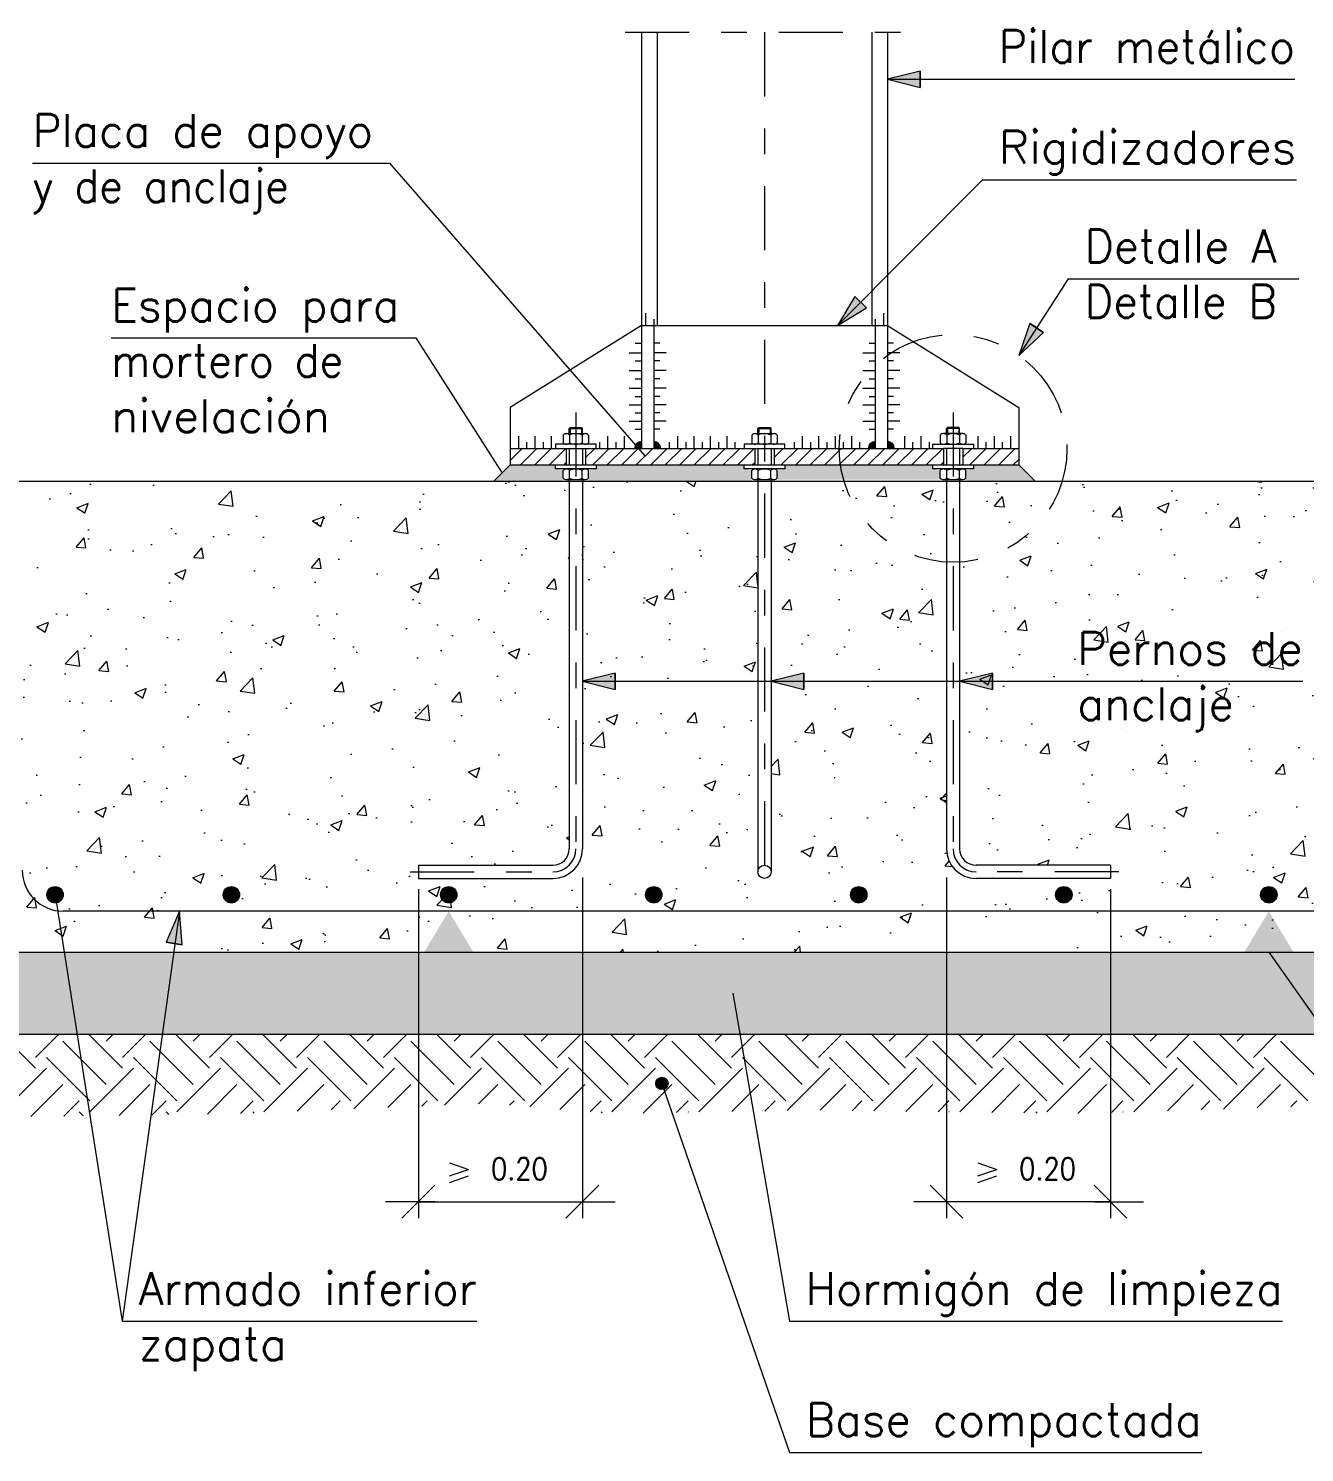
# Model space of a CAD drawing. Header units: inches. Extents: x 72863 to 72995, y 49095 to 49225.
# Drawn here: x 72867.66 to 72872.64, y 49107.87 to 49113.42 of the extents above; entities that cross this region are included whole.
import ezdxf
from ezdxf.enums import TextEntityAlignment as Align

# ---------------------------------------------------------------- set-up
doc = ezdxf.new("R2010")
doc.units = ezdxf.units.IN
doc.linetypes.add('DASHDOT', pattern=[0.5, 0.25, -0.125, 0, -0.125])
for name, color, linetype, lineweight in [('0-CYPE0', 1, 'Continuous', 9), ('0-CYPE1', 2, 'Continuous', 9), ('0-CYPE2', 4, 'Continuous', 9), ('0-CYPE4', 6, 'Continuous', 9)]:
    doc.layers.add(name, color=color, linetype=linetype, lineweight=lineweight)
doc.styles.add('CYPETXT', font='romans__.ttf', dxfattribs={"height": 0.2})

msp = doc.modelspace()

# ---------------------------------------------------------------- hatches: boundary and pattern name
at = {"layer": '0-CYPE0'}
h = msp.add_hatch(dxfattribs=at)
h.set_pattern_fill('ID2', color=256, scale=0.64, style=0, pattern_type=2)
h.set_pattern_definition([(0, (72862.896275, 49054.994562), (0.0070016, 0.014), [0, -0.014])])
h.paths.add_polyline_path([(72871.5257, 49111.7187), (72871.3489, 49111.7187), (72871.3489, 49111.7025), (72871.3196, 49111.6967), (72871.3196, 49111.6547), (72871.5897, 49111.6547)], flags=0)
h.paths.add_polyline_path([(72871.1906, 49111.7187), (72870.6129, 49111.7187), (72870.6129, 49111.7025), (72870.5836, 49111.6967), (72870.5836, 49111.6609), (72871.2198, 49111.6609), (72871.2198, 49111.6967), (72871.1906, 49111.7025)], flags=0)
h.paths.add_polyline_path([(72870.4546, 49111.7187), (72869.8769, 49111.7187), (72869.8769, 49111.7025), (72869.8476, 49111.6967), (72869.8476, 49111.6547), (72870.4838, 49111.6547), (72870.4838, 49111.6967), (72870.4546, 49111.7025)], flags=0)
h.paths.add_polyline_path([(72869.7186, 49111.7187), (72869.5417, 49111.7187), (72869.4777, 49111.6547), (72869.7478, 49111.6547), (72869.7478, 49111.6967), (72869.7186, 49111.7025)], flags=0)
h = msp.add_hatch(dxfattribs=at)
h.set_pattern_fill('ID3', color=256, scale=0.64, style=0, pattern_type=2)
h.set_pattern_definition([(50, (72862.89627, 49054.99456), (0.4590464, -0.04016), [0.048, -0.528]), (355, (72862.89627, 49054.99456), (-0.0888, 0.4814016), [0.0384, -0.4224]), (100.4514, (72862.93453, 49054.9912), (0.3702464, 0.4412416), [0.0407936, -0.4487296]), (46.1842, (72862.8963, 49055.12256), (0.6830336, -0.105933), [0.072, -0.792]), (96.6356, (72862.9532, 49055.11373), (0.5981856, 0.623437), [0.06119, -0.673098]), (351.1842, (72862.8963, 49055.12256), (0.598182, 0.623437), [0.0576, -0.6336]), (21, (72862.96027, 49055.09056), (0.3820192, -0.2576768), [0.048, -0.528]), (326, (72862.96027, 49055.09056), (0.1557216, 0.464096), [0.0384, -0.4224]), (71.4514, (72862.9921, 49055.0691), (0.537744, 0.2064192), [0.0407936, -0.4487296]), (37.49997, (72862.89627, 49054.99456), (0.0077824, 0.2130528), [0, -0.41728, 0, -0.4288, 0, -0.424]), (7.5, (72862.89627, 49054.99456), (0.1683648, 0.2524224), [0, -0.24448, 0, -0.40768, 0, -0.1616]), (327.49998, (72862.75355, 49054.99456), (0.3416448, -0.0144352), [0, -0.16, 0, -0.4992, 0, -0.6624]), (317.5, (72862.68955, 49054.99456), (0.3732384, 0.0640672), [0, -0.208, 0, -0.33152, 0, -0.4704])])
h.paths.add_polyline_path([(72871.8841, 49109.9773), (72871.2441, 49109.9773), (72871.2441, 49109.8173), (72871.8841, 49109.8173)], flags=0)
h.paths.add_polyline_path([(72871.2441, 49109.9773), (72869.8233, 49109.9773), (72869.8233, 49109.8173), (72871.2441, 49109.8173)], flags=0)
h.paths.add_polyline_path([(72871.6952, 49111.6547), (72871.2953, 49111.6547), (72871.2953, 49111.3391), (72871.3844, 49111.3534), (72871.4688, 49111.3855), (72871.545, 49111.4339), (72871.6098, 49111.4967), (72871.6606, 49111.5714)], flags=0)
h.paths.add_polyline_path([(72871.2441, 49111.6547), (72870.8442, 49111.6547), (72870.8789, 49111.5714), (72870.9296, 49111.4967), (72870.9945, 49111.4339), (72871.0706, 49111.3855), (72871.155, 49111.3534), (72871.2441, 49111.3391)], flags=0)
h.paths.add_polyline_path([(72871.2441, 49111.3391), (72871.155, 49111.3534), (72871.0706, 49111.3855), (72870.9945, 49111.4339), (72870.9296, 49111.4967), (72870.8789, 49111.5714), (72870.8442, 49111.6547), (72870.5593, 49111.6547), (72870.5593, 49110.8744), (72871.2441, 49110.8744)], flags=0)
h.paths.add_polyline_path([(72870.5081, 49111.6547), (72869.8233, 49111.6547), (72869.8233, 49110.8744), (72870.5081, 49110.8744)], flags=0)
h.paths.add_polyline_path([(72869.8233, 49109.9773), (72869.1833, 49109.9773), (72869.1833, 49109.8173), (72869.8233, 49109.8173)], flags=0)
h.paths.add_polyline_path([(72869.1833, 49109.9773), (72868.2517, 49109.9773), (72868.2293, 49109.8173), (72869.1833, 49109.8173)], flags=0)
h.paths.add_polyline_path([(72868.2517, 49109.9773), (72867.7977, 49109.9773), (72867.7756, 49109.9789), (72867.8011, 49109.8173), (72868.2293, 49109.8173)], flags=0)
h.paths.add_polyline_path([(72873.2857, 49110.0413), (72873.2861, 49110.0446), (72873.2871, 49110.0478), (72873.2888, 49110.0507), (72873.291, 49110.0532), (72873.2937, 49110.0552), (72873.2968, 49110.0565), (72873.3001, 49110.0572), (72873.3034, 49110.0572), (72873.3067, 49110.0565), (72873.3097, 49110.0552), (72873.3124, 49110.0532), (72873.3147, 49110.0507), (72873.3163, 49110.0478), (72873.3174, 49110.0446), (72873.3177, 49110.0413), (72873.3174, 49110.038), (72873.3163, 49110.0348), (72873.3147, 49110.0319), (72873.3124, 49110.0294), (72873.3097, 49110.0275), (72873.3067, 49110.0261), (72873.3034, 49110.0254), (72873.3001, 49110.0254), (72873.2968, 49110.0261), (72873.2937, 49110.0275), (72873.291, 49110.0294), (72873.2888, 49110.0319), (72873.2871, 49110.0348), (72873.2861, 49110.038)], flags=0)
h.paths.add_polyline_path([(72872.4857, 49110.0413), (72872.4861, 49110.0446), (72872.4871, 49110.0478), (72872.4888, 49110.0507), (72872.491, 49110.0532), (72872.4937, 49110.0552), (72872.4968, 49110.0565), (72872.5001, 49110.0572), (72872.5034, 49110.0572), (72872.5067, 49110.0565), (72872.5097, 49110.0552), (72872.5124, 49110.0532), (72872.5147, 49110.0507), (72872.5163, 49110.0478), (72872.5174, 49110.0446), (72872.5177, 49110.0413), (72872.5174, 49110.038), (72872.5163, 49110.0348), (72872.5147, 49110.0319), (72872.5124, 49110.0294), (72872.5097, 49110.0275), (72872.5067, 49110.0261), (72872.5034, 49110.0254), (72872.5001, 49110.0254), (72872.4968, 49110.0261), (72872.4937, 49110.0275), (72872.491, 49110.0294), (72872.4888, 49110.0319), (72872.4871, 49110.0348), (72872.4861, 49110.038)], flags=0)
h.paths.add_polyline_path([(72871.7177, 49110.0413), (72871.7174, 49110.038), (72871.7163, 49110.0348), (72871.7147, 49110.0319), (72871.7124, 49110.0294), (72871.7097, 49110.0275), (72871.7067, 49110.0261), (72871.7034, 49110.0254), (72871.7001, 49110.0254), (72871.6968, 49110.0261), (72871.6937, 49110.0275), (72871.691, 49110.0294), (72871.6888, 49110.0319), (72871.6871, 49110.0348), (72871.6861, 49110.038), (72871.6857, 49110.0413), (72871.6861, 49110.0446), (72871.6871, 49110.0478), (72871.6888, 49110.0507), (72871.691, 49110.0532), (72871.6937, 49110.0552), (72871.6968, 49110.0565), (72871.7001, 49110.0572), (72871.7034, 49110.0572), (72871.7067, 49110.0565), (72871.7097, 49110.0552), (72871.7124, 49110.0532), (72871.7147, 49110.0507), (72871.7163, 49110.0478), (72871.7174, 49110.0446)], flags=0)
h.paths.add_polyline_path([(72870.9177, 49110.0413), (72870.9174, 49110.038), (72870.9163, 49110.0348), (72870.9147, 49110.0319), (72870.9124, 49110.0294), (72870.9097, 49110.0275), (72870.9067, 49110.0261), (72870.9034, 49110.0254), (72870.9001, 49110.0254), (72870.8968, 49110.0261), (72870.8937, 49110.0275), (72870.891, 49110.0294), (72870.8888, 49110.0319), (72870.8871, 49110.0348), (72870.8861, 49110.038), (72870.8857, 49110.0413), (72870.8861, 49110.0446), (72870.8871, 49110.0478), (72870.8888, 49110.0507), (72870.891, 49110.0532), (72870.8937, 49110.0552), (72870.8968, 49110.0565), (72870.9001, 49110.0572), (72870.9034, 49110.0572), (72870.9067, 49110.0565), (72870.9097, 49110.0552), (72870.9124, 49110.0532), (72870.9147, 49110.0507), (72870.9163, 49110.0478), (72870.9174, 49110.0446)], flags=0)
h.paths.add_polyline_path([(72870.1177, 49110.0413), (72870.1174, 49110.038), (72870.1163, 49110.0348), (72870.1147, 49110.0319), (72870.1124, 49110.0294), (72870.1097, 49110.0275), (72870.1067, 49110.0261), (72870.1034, 49110.0254), (72870.1001, 49110.0254), (72870.0968, 49110.0261), (72870.0937, 49110.0275), (72870.091, 49110.0294), (72870.0888, 49110.0319), (72870.0871, 49110.0348), (72870.0861, 49110.038), (72870.0857, 49110.0413), (72870.0861, 49110.0446), (72870.0871, 49110.0478), (72870.0888, 49110.0507), (72870.091, 49110.0532), (72870.0937, 49110.0552), (72870.0968, 49110.0565), (72870.1001, 49110.0572), (72870.1034, 49110.0572), (72870.1067, 49110.0565), (72870.1097, 49110.0552), (72870.1124, 49110.0532), (72870.1147, 49110.0507), (72870.1163, 49110.0478), (72870.1174, 49110.0446)], flags=0)
h.paths.add_polyline_path([(72869.3177, 49110.0413), (72869.3174, 49110.038), (72869.3163, 49110.0348), (72869.3147, 49110.0319), (72869.3124, 49110.0294), (72869.3097, 49110.0275), (72869.3067, 49110.0261), (72869.3034, 49110.0254), (72869.3001, 49110.0254), (72869.2968, 49110.0261), (72869.2937, 49110.0275), (72869.291, 49110.0294), (72869.2888, 49110.0319), (72869.2871, 49110.0348), (72869.2861, 49110.038), (72869.2857, 49110.0413), (72869.2861, 49110.0446), (72869.2871, 49110.0478), (72869.2888, 49110.0507), (72869.291, 49110.0532), (72869.2937, 49110.0552), (72869.2968, 49110.0565), (72869.3001, 49110.0572), (72869.3034, 49110.0572), (72869.3067, 49110.0565), (72869.3097, 49110.0552), (72869.3124, 49110.0532), (72869.3147, 49110.0507), (72869.3163, 49110.0478), (72869.3174, 49110.0446)], flags=0)
h.paths.add_polyline_path([(72868.4697, 49110.0413), (72868.4694, 49110.038), (72868.4683, 49110.0348), (72868.4667, 49110.0319), (72868.4644, 49110.0294), (72868.4617, 49110.0275), (72868.4587, 49110.0261), (72868.4554, 49110.0254), (72868.4521, 49110.0254), (72868.4488, 49110.0261), (72868.4457, 49110.0275), (72868.443, 49110.0294), (72868.4408, 49110.0319), (72868.4391, 49110.0348), (72868.4381, 49110.038), (72868.4377, 49110.0413), (72868.4381, 49110.0446), (72868.4391, 49110.0478), (72868.4408, 49110.0507), (72868.443, 49110.0532), (72868.4457, 49110.0552), (72868.4488, 49110.0565), (72868.4521, 49110.0572), (72868.4554, 49110.0572), (72868.4587, 49110.0565), (72868.4617, 49110.0552), (72868.4644, 49110.0532), (72868.4667, 49110.0507), (72868.4683, 49110.0478), (72868.4694, 49110.0446)], flags=0)
h.paths.add_polyline_path([(72869.7721, 49111.6547), (72867.4777, 49111.6547), (72867.4777, 49109.8173), (72867.8011, 49109.8173), (72867.7682, 49110.0255), (72867.7648, 49110.0254), (72867.7614, 49110.0259), (72867.7582, 49110.0272), (72867.7553, 49110.0292), (72867.753, 49110.0317), (72867.7512, 49110.0346), (72867.7501, 49110.0379), (72867.7497, 49110.0413), (72867.7501, 49110.0446), (72867.7511, 49110.0478), (72867.7528, 49110.0507), (72867.755, 49110.0532), (72867.7577, 49110.0552), (72867.7608, 49110.0565), (72867.7641, 49110.0572), (72867.7674, 49110.0572), (72867.7707, 49110.0565), (72867.7737, 49110.0552), (72867.7764, 49110.0532), (72867.7787, 49110.0507), (72867.7803, 49110.0478), (72867.7814, 49110.0446), (72867.7817, 49110.0413), (72867.7814, 49110.0381), (72867.7804, 49110.035), (72867.7789, 49110.0322), (72867.7768, 49110.0298), (72867.7742, 49110.0278), (72867.7713, 49110.0263), (72867.7682, 49110.0255), (72867.7756, 49109.9789), (72867.7977, 49109.9773), (72871.8841, 49109.9773), (72871.8841, 49109.8173), (72873.5897, 49109.8173), (72873.5897, 49111.6547), (72871.6952, 49111.6547), (72871.6606, 49111.5714), (72871.6098, 49111.4967), (72871.545, 49111.4339), (72871.4688, 49111.3855), (72871.3844, 49111.3534), (72871.2953, 49111.3391), (72871.2953, 49110.2205), (72871.2969, 49110.2063), (72871.3017, 49110.1928), (72871.3093, 49110.1806), (72871.3194, 49110.1705), (72871.3316, 49110.1629), (72871.3451, 49110.1581), (72871.3593, 49110.1565), (72871.8841, 49110.1565), (72871.8841, 49110.1053), (72871.3593, 49110.1053), (72871.3337, 49110.1082), (72871.3093, 49110.1167), (72871.2875, 49110.1305), (72871.2693, 49110.1487), (72871.2555, 49110.1705), (72871.247, 49110.1949), (72871.2441, 49110.2205), (72871.2441, 49110.8744), (72870.5593, 49110.8744), (72870.5593, 49110.1309), (72870.5588, 49110.1256), (72870.5571, 49110.1205), (72870.5544, 49110.1159), (72870.5509, 49110.1119), (72870.5465, 49110.1088), (72870.5416, 49110.1066), (72870.5364, 49110.1055), (72870.531, 49110.1055), (72870.5258, 49110.1066), (72870.5209, 49110.1088), (72870.5166, 49110.1119), (72870.513, 49110.1159), (72870.5103, 49110.1205), (72870.5087, 49110.1256), (72870.5081, 49110.1309), (72870.5081, 49110.8744), (72869.8233, 49110.8744), (72869.8233, 49110.2205), (72869.8204, 49110.1949), (72869.8119, 49110.1705), (72869.7982, 49110.1487), (72869.78, 49110.1305), (72869.7581, 49110.1167), (72869.7338, 49110.1082), (72869.7081, 49110.1053), (72869.1833, 49110.1053), (72869.1833, 49110.1565), (72869.7081, 49110.1565), (72869.7224, 49110.1581), (72869.7359, 49110.1629), (72869.748, 49110.1705), (72869.7582, 49110.1806), (72869.7658, 49110.1928), (72869.7705, 49110.2063), (72869.7721, 49110.2205)], flags=0)
h = msp.add_hatch(dxfattribs=at)
h.set_pattern_fill('ID4', color=256, scale=0.64, style=0, pattern_type=2)
h.set_pattern_definition([(37.49997, (72862.896275, 49054.99456), (-0.003024, 0.0924864), [0, -0.07296, 0, -0.0816, 0, -0.078]), (7.50002, (72862.89627, 49054.99456), (0.0849504, 0.1354624), [0, -0.03936, 0, -0.06576, 0, -0.0252]), (327.49998, (72862.837235, 49054.99456), (0.1494784, 0.000272), [0, -0.024, 0, -0.0864, 0, -0.1128]), (317.49998, (72862.83723, 49054.99456), (0.1442944, 0.042128), [0, -0.012, 0, -0.05664, 0, -0.0648])])
h.paths.add_polyline_path([(72873.5897, 49109.8173), (72872.8661, 49109.8173), (72873.0909, 49109.4973), (72873.5897, 49109.4973)], flags=0)
h.paths.add_polyline_path([(72872.8661, 49109.8173), (72872.5017, 49109.8173), (72872.7265, 49109.4973), (72873.0909, 49109.4973)], flags=0)
h.paths.add_polyline_path([(72872.5017, 49109.8173), (72871.8841, 49109.8173), (72871.8841, 49109.4973), (72872.7265, 49109.4973)], flags=0)
h.paths.add_polyline_path([(72871.8841, 49109.8173), (72871.2441, 49109.8173), (72871.2441, 49109.4973), (72871.8841, 49109.4973)], flags=0)
h.paths.add_polyline_path([(72871.2441, 49109.8173), (72869.8233, 49109.8173), (72869.8233, 49109.4973), (72871.2441, 49109.4973)], flags=0)
h.paths.add_polyline_path([(72869.8233, 49109.8173), (72869.1833, 49109.8173), (72869.1833, 49109.4973), (72869.8233, 49109.4973)], flags=0)
h.paths.add_polyline_path([(72869.1833, 49109.8173), (72868.2293, 49109.8173), (72868.1846, 49109.4973), (72869.1833, 49109.4973)], flags=0)
h.paths.add_polyline_path([(72868.2293, 49109.8173), (72867.8011, 49109.8173), (72867.8515, 49109.4973), (72868.1846, 49109.4973)], flags=0)
h.paths.add_polyline_path([(72867.8011, 49109.8173), (72867.4777, 49109.8173), (72867.4777, 49109.4973), (72867.8515, 49109.4973)], flags=0)
at = {"layer": '0-CYPE1'}
h = msp.add_hatch(color=256, dxfattribs=at)
edge = h.paths.add_edge_path()
edge.add_line((72870.0537, 49111.7827), (72870.0537, 49111.8097))
edge.add_arc((72870.0537, 49111.7827), 0.027, 90, 180)
edge.add_line((72870.0267, 49111.7827), (72870.0537, 49111.7827))
h = msp.add_hatch(color=256, dxfattribs=at)
edge = h.paths.add_edge_path()
edge.add_line((72870.1017, 49111.7827), (72870.1287, 49111.7827))
edge.add_arc((72870.1017, 49111.7827), 0.027, 360, 450)
edge.add_line((72870.1017, 49111.8097), (72870.1017, 49111.7827))
h = msp.add_hatch(color=256, dxfattribs=at)
edge = h.paths.add_edge_path()
edge.add_line((72870.9657, 49111.7827), (72870.9657, 49111.8097))
edge.add_arc((72870.9657, 49111.7827), 0.027, 90, 180)
edge.add_line((72870.9387, 49111.7827), (72870.9657, 49111.7827))
h = msp.add_hatch(color=256, dxfattribs=at)
edge = h.paths.add_edge_path()
edge.add_line((72871.0137, 49111.7827), (72871.0407, 49111.7827))
edge.add_arc((72871.0137, 49111.7827), 0.027, 360, 450)
edge.add_line((72871.0137, 49111.8097), (72871.0137, 49111.7827))
at = {"layer": '0-CYPE2'}
for points in [[(72871.1413, 49113.255), (72871.0133, 49113.223), (72871.1413, 49113.191)], [(72870.8862, 49112.3757), (72870.8186, 49112.2624), (72870.9316, 49112.3306)], [(72871.569, 49112.2702), (72871.5266, 49112.1453), (72871.6228, 49112.2356)], [(72869.9509, 49110.9064), (72869.8229, 49110.8744), (72869.9509, 49110.8424)], [(72870.6873, 49110.9064), (72870.5593, 49110.8744), (72870.6873, 49110.8424)], [(72871.4233, 49110.9064), (72871.2953, 49110.8744), (72871.4233, 49110.8424)], [(72868.2617, 49109.8458), (72868.2517, 49109.9773), (72868.1987, 49109.8565)]]:
    msp.add_hatch(color=256, dxfattribs=at).paths.add_polyline_path(points)
h = msp.add_hatch(color=256, dxfattribs=at)
edge = h.paths.add_edge_path()
edge.add_arc((72867.7657, 49110.0413), 0.032, 0, 360)
h = msp.add_hatch(color=256, dxfattribs=at)
edge = h.paths.add_edge_path()
edge.add_arc((72868.4537, 49110.0413), 0.032, 0, 360)
h = msp.add_hatch(color=256, dxfattribs=at)
edge = h.paths.add_edge_path()
edge.add_arc((72869.3017, 49110.0413), 0.032, 0, 360)
h = msp.add_hatch(color=256, dxfattribs=at)
edge = h.paths.add_edge_path()
edge.add_arc((72870.1017, 49110.0413), 0.032, 0, 360)
h = msp.add_hatch(color=256, dxfattribs=at)
edge = h.paths.add_edge_path()
edge.add_arc((72870.9017, 49110.0413), 0.032, 0, 360)
h = msp.add_hatch(color=256, dxfattribs=at)
edge = h.paths.add_edge_path()
edge.add_arc((72871.7017, 49110.0413), 0.032, 0, 360)
h = msp.add_hatch(color=256, dxfattribs=at)
edge = h.paths.add_edge_path()
edge.add_arc((72872.5017, 49110.0413), 0.032, 0, 360)
h = msp.add_hatch(color=256, dxfattribs=at)
edge = h.paths.add_edge_path()
edge.add_arc((72870.1337, 49109.3053), 0.024, 0, 360)

# ---------------------------------------------------------------- linework, layer by layer
at = {"layer": '0-CYPE0'}
for p, q in [((72869.7478, 49111.8348), (72869.7478, 49111.8047)), ((72869.7603, 49111.8406), (72869.8351, 49111.8406)), ((72869.7721, 49111.861), (72869.7753, 49111.8642)), ((72869.7721, 49111.8406), (72869.7721, 49111.861)), ((72869.7721, 49111.861), (72869.8233, 49111.861)), ((72869.7728, 49111.8348), (72869.7728, 49111.8047)), ((72869.7753, 49111.8642), (72869.7753, 49111.8406)), ((72869.7753, 49111.8642), (72869.8201, 49111.8642)), ((72869.8201, 49111.8642), (72869.8201, 49111.8406)), ((72869.8233, 49111.861), (72869.8201, 49111.8642)), ((72869.8227, 49111.8348), (72869.8227, 49111.8047)), ((72869.8233, 49111.8406), (72869.8233, 49111.861)), ((72869.8476, 49111.8348), (72869.8476, 49111.8047)), ((72870.4838, 49111.8348), (72870.4838, 49111.8047)), ((72870.4963, 49111.8406), (72870.5711, 49111.8406)), ((72870.5081, 49111.861), (72870.5113, 49111.8642)), ((72870.5081, 49111.8406), (72870.5081, 49111.861)), ((72870.5081, 49111.861), (72870.5593, 49111.861)), ((72870.5088, 49111.8348), (72870.5088, 49111.8047)), ((72870.5113, 49111.8642), (72870.5113, 49111.8406)), ((72870.5113, 49111.8642), (72870.5561, 49111.8642)), ((72870.5561, 49111.8642), (72870.5561, 49111.8406)), ((72870.5593, 49111.861), (72870.5561, 49111.8642)), ((72870.5587, 49111.8348), (72870.5587, 49111.8047)), ((72870.5593, 49111.8406), (72870.5593, 49111.861)), ((72870.5836, 49111.8348), (72870.5836, 49111.8047)), ((72871.2198, 49111.8348), (72871.2198, 49111.8047)), ((72871.3071, 49111.8406), (72871.2323, 49111.8406)), ((72871.2441, 49111.861), (72871.2473, 49111.8642)), ((72871.2441, 49111.8406), (72871.2441, 49111.861)), ((72871.2953, 49111.861), (72871.2441, 49111.861)), ((72871.2448, 49111.8348), (72871.2448, 49111.8047)), ((72871.2473, 49111.8642), (72871.2473, 49111.8406)), ((72871.2921, 49111.8642), (72871.2473, 49111.8642)), ((72871.2921, 49111.8642), (72871.2921, 49111.8406)), ((72871.2953, 49111.861), (72871.2921, 49111.8642)), ((72871.2947, 49111.8348), (72871.2947, 49111.8047)), ((72871.2953, 49111.8406), (72871.2953, 49111.861)), ((72871.3196, 49111.8348), (72871.3196, 49111.8047)), ((72869.5417, 49111.7355), (72869.5889, 49111.7827)), ((72869.5815, 49111.7187), (72869.6455, 49111.7827)), ((72869.638, 49111.7187), (72869.702, 49111.7827)), ((72869.6946, 49111.7187), (72869.7586, 49111.7827)), ((72869.8355, 49111.7468), (72869.8714, 49111.7827)), ((72869.864, 49111.7187), (72869.928, 49111.7827)), ((72869.9205, 49111.7187), (72869.9845, 49111.7827)), ((72869.9771, 49111.7187), (72870.0411, 49111.7827)), ((72870.0337, 49111.7187), (72870.0977, 49111.7827)), ((72870.0902, 49111.7187), (72870.1542, 49111.7827)), ((72870.1468, 49111.7187), (72870.2108, 49111.7827)), ((72870.2034, 49111.7187), (72870.2674, 49111.7827)), ((72870.26, 49111.7187), (72870.324, 49111.7827)), ((72870.3165, 49111.7187), (72870.3805, 49111.7827)), ((72870.3731, 49111.7187), (72870.4371, 49111.7827)), ((72870.4297, 49111.7187), (72870.4937, 49111.7827)), ((72870.5715, 49111.7474), (72870.6068, 49111.7827)), ((72870.5994, 49111.7187), (72870.6634, 49111.7827)), ((72870.6559, 49111.7187), (72870.7199, 49111.7827)), ((72870.7125, 49111.7187), (72870.7765, 49111.7827)), ((72870.7691, 49111.7187), (72870.8331, 49111.7827)), ((72870.8256, 49111.7187), (72870.8896, 49111.7827)), ((72870.8822, 49111.7187), (72870.9462, 49111.7827)), ((72870.9388, 49111.7187), (72871.0028, 49111.7827)), ((72870.9953, 49111.7187), (72871.0593, 49111.7827)), ((72871.0519, 49111.7187), (72871.1159, 49111.7827)), ((72871.1085, 49111.7187), (72871.1725, 49111.7827)), ((72871.1651, 49111.7187), (72871.2291, 49111.7827)), ((72871.3075, 49111.7481), (72871.3422, 49111.7827)), ((72871.3348, 49111.7187), (72871.3988, 49111.7827)), ((72871.3913, 49111.7187), (72871.4553, 49111.7827)), ((72871.4479, 49111.7187), (72871.5119, 49111.7827)), ((72869.7512, 49111.7187), (72869.7599, 49111.7275)), ((72870.4862, 49111.7187), (72870.4959, 49111.7284)), ((72871.2216, 49111.7187), (72871.2319, 49111.729)), ((72871.5045, 49111.7187), (72871.5257, 49111.74)), ((72869.7478, 49111.6667), (72869.7478, 49111.6967)), ((72869.7603, 49111.6609), (72869.8351, 49111.6609)), ((72869.7728, 49111.6667), (72869.7728, 49111.6967)), ((72869.8227, 49111.6667), (72869.8227, 49111.6967)), ((72869.8476, 49111.6667), (72869.8476, 49111.6967)), ((72870.4838, 49111.6667), (72870.4838, 49111.6967)), ((72870.4963, 49111.6609), (72870.5711, 49111.6609)), ((72870.5088, 49111.6667), (72870.5088, 49111.6967)), ((72870.5587, 49111.6667), (72870.5587, 49111.6967)), ((72870.5836, 49111.6667), (72870.5836, 49111.6967)), ((72871.2198, 49111.6667), (72871.2198, 49111.6967)), ((72871.2323, 49111.6609), (72871.3071, 49111.6609)), ((72871.2448, 49111.6667), (72871.2448, 49111.6967)), ((72871.2947, 49111.6667), (72871.2947, 49111.6967)), ((72871.3196, 49111.6667), (72871.3196, 49111.6967)), ((72867.6898, 49109.3643), (72867.5568, 49109.4973)), ((72867.6898, 49109.4067), (72867.7804, 49109.4973)), ((72868.0292, 49109.3643), (72867.8962, 49109.4973)), ((72867.9656, 49109.4704), (72867.9925, 49109.4973)), ((72868.0292, 49109.4067), (72868.1198, 49109.4973)), ((72868.3686, 49109.3643), (72868.2356, 49109.4973)), ((72868.305, 49109.4704), (72868.3319, 49109.4973)), ((72868.3686, 49109.4067), (72868.4592, 49109.4973)), ((72868.708, 49109.3643), (72868.575, 49109.4973)), ((72868.6444, 49109.4704), (72868.6713, 49109.4973)), ((72868.708, 49109.4067), (72868.7986, 49109.4973)), ((72869.0475, 49109.3643), (72868.9145, 49109.4973)), ((72868.9838, 49109.4704), (72869.0107, 49109.4973)), ((72869.0475, 49109.4067), (72869.138, 49109.4973)), ((72869.3869, 49109.3643), (72869.2539, 49109.4973)), ((72869.3232, 49109.4704), (72869.3502, 49109.4973)), ((72869.3869, 49109.4067), (72869.4774, 49109.4973)), ((72869.7263, 49109.3643), (72869.5933, 49109.4973)), ((72869.6626, 49109.4704), (72869.6896, 49109.4973)), ((72869.7263, 49109.4067), (72869.8168, 49109.4973)), ((72870.0657, 49109.3643), (72869.9327, 49109.4973)), ((72870.002, 49109.4704), (72870.029, 49109.4973)), ((72870.0657, 49109.4067), (72870.1563, 49109.4973)), ((72870.4051, 49109.3643), (72870.2721, 49109.4973)), ((72870.3415, 49109.4704), (72870.3684, 49109.4973)), ((72870.4051, 49109.4067), (72870.4957, 49109.4973)), ((72870.7445, 49109.3643), (72870.6115, 49109.4973)), ((72870.6809, 49109.4704), (72870.7078, 49109.4973)), ((72870.7445, 49109.4067), (72870.8351, 49109.4973)), ((72871.0839, 49109.3643), (72870.9509, 49109.4973)), ((72871.0203, 49109.4704), (72871.0472, 49109.4973)), ((72871.0839, 49109.4067), (72871.1745, 49109.4973)), ((72871.4233, 49109.3643), (72871.2903, 49109.4973)), ((72871.3597, 49109.4704), (72871.3866, 49109.4973)), ((72871.4233, 49109.4067), (72871.5139, 49109.4973)), ((72871.7627, 49109.3643), (72871.6297, 49109.4973)), ((72871.6991, 49109.4704), (72871.726, 49109.4973)), ((72871.7627, 49109.4067), (72871.8533, 49109.4973)), ((72872.1022, 49109.3643), (72871.9692, 49109.4973)), ((72872.0385, 49109.4704), (72872.0654, 49109.4973)), ((72872.1022, 49109.4067), (72872.1927, 49109.4973)), ((72872.4416, 49109.3643), (72872.3086, 49109.4973)), ((72872.3779, 49109.4704), (72872.4049, 49109.4973)), ((72872.4416, 49109.4067), (72872.5321, 49109.4973)), ((72867.9656, 49109.3007), (72867.7959, 49109.4704)), ((72868.305, 49109.3007), (72868.1353, 49109.4704)), ((72868.6444, 49109.3007), (72868.4747, 49109.4704)), ((72868.9838, 49109.3007), (72868.8141, 49109.4704)), ((72869.3232, 49109.3007), (72869.1535, 49109.4704)), ((72869.6626, 49109.3007), (72869.4929, 49109.4704)), ((72870.002, 49109.3007), (72869.8323, 49109.4704)), ((72870.3415, 49109.3007), (72870.1717, 49109.4704)), ((72870.6809, 49109.3007), (72870.5112, 49109.4704)), ((72871.0203, 49109.3007), (72870.8506, 49109.4704)), ((72871.3597, 49109.3007), (72871.19, 49109.4704)), ((72871.6991, 49109.3007), (72871.5294, 49109.4704)), ((72872.0385, 49109.3007), (72871.8688, 49109.4704)), ((72872.3779, 49109.3007), (72872.2082, 49109.4704)), ((72872.7173, 49109.3007), (72872.5476, 49109.4704)), ((72867.9019, 49109.237), (72867.7322, 49109.4067)), ((72868.2413, 49109.237), (72868.0716, 49109.4067)), ((72868.5808, 49109.237), (72868.4111, 49109.4067)), ((72868.9202, 49109.237), (72868.7505, 49109.4067)), ((72869.2596, 49109.237), (72869.0899, 49109.4067)), ((72869.599, 49109.237), (72869.4293, 49109.4067)), ((72869.9384, 49109.237), (72869.7687, 49109.4067)), ((72870.2778, 49109.237), (72870.1081, 49109.4067)), ((72870.6172, 49109.237), (72870.4475, 49109.4067)), ((72870.9566, 49109.237), (72870.7869, 49109.4067)), ((72871.296, 49109.237), (72871.1263, 49109.4067)), ((72871.6355, 49109.237), (72871.4658, 49109.4067)), ((72871.9749, 49109.237), (72871.8052, 49109.4067)), ((72872.3143, 49109.237), (72872.1446, 49109.4067)), ((72872.6537, 49109.237), (72872.484, 49109.4067)), ((72867.5625, 49109.1946), (72867.7322, 49109.3643)), ((72867.9019, 49109.1946), (72868.0716, 49109.3643)), ((72868.2413, 49109.1946), (72868.4111, 49109.3643)), ((72868.5808, 49109.1946), (72868.7505, 49109.3643)), ((72868.9312, 49109.2056), (72869.0899, 49109.3643)), ((72869.2849, 49109.2199), (72869.4293, 49109.3643)), ((72869.6179, 49109.2135), (72869.7687, 49109.3643)), ((72869.9384, 49109.1946), (72870.1081, 49109.3643)), ((72870.2778, 49109.1946), (72870.4475, 49109.3643)), ((72870.6217, 49109.1991), (72870.7869, 49109.3643)), ((72870.9599, 49109.1979), (72871.1263, 49109.3643)), ((72871.296, 49109.1946), (72871.4658, 49109.3643)), ((72871.6355, 49109.1946), (72871.8052, 49109.3643)), ((72871.9752, 49109.1949), (72872.1446, 49109.3643)), ((72872.3252, 49109.2055), (72872.484, 49109.3643)), ((72867.6709, 49109.1758), (72867.7959, 49109.3007)), ((72868.0154, 49109.1808), (72868.1353, 49109.3007)), ((72868.3599, 49109.1859), (72868.4747, 49109.3007)), ((72868.7101, 49109.1966), (72868.8141, 49109.3007)), ((72869.0638, 49109.211), (72869.1535, 49109.3007)), ((72869.4176, 49109.2253), (72869.4929, 49109.3007)), ((72869.7357, 49109.204), (72869.8323, 49109.3007)), ((72870.061, 49109.1899), (72870.1717, 49109.3007)), ((72870.406, 49109.1956), (72870.5112, 49109.3007)), ((72870.7504, 49109.2005), (72870.8506, 49109.3007)), ((72871.0855, 49109.1962), (72871.19, 49109.3007)), ((72871.4207, 49109.1919), (72871.5294, 49109.3007)), ((72871.7564, 49109.1883), (72871.8688, 49109.3007)), ((72872.1064, 49109.1989), (72872.2082, 49109.3007)), ((72872.4565, 49109.2095), (72872.5476, 49109.3007)), ((72867.8001, 49109.1777), (72867.8595, 49109.237)), ((72868.1446, 49109.1827), (72868.1989, 49109.237)), ((72868.4891, 49109.1878), (72868.5383, 49109.237)), ((72868.8427, 49109.202), (72868.8777, 49109.237)), ((72869.1965, 49109.2164), (72869.2172, 49109.237)), ((72869.5394, 49109.2199), (72869.5566, 49109.237)), ((72869.8534, 49109.1945), (72869.896, 49109.237)), ((72870.1904, 49109.192), (72870.2354, 49109.237)), ((72870.5354, 49109.1977), (72870.5748, 49109.237)), ((72870.8761, 49109.1989), (72870.9142, 49109.237)), ((72871.2112, 49109.1946), (72871.2536, 49109.237)), ((72871.5463, 49109.1903), (72871.593, 49109.237)), ((72871.8877, 49109.1923), (72871.9324, 49109.237)), ((72872.2377, 49109.2029), (72872.2719, 49109.237)), ((72872.5877, 49109.2135), (72872.6113, 49109.237)), ((72867.8754, 49109.1788), (72867.8595, 49109.1946)), ((72868.2099, 49109.1837), (72868.1989, 49109.1946)), ((72868.5431, 49109.1899), (72868.5383, 49109.1946)), ((72869.8999, 49109.1907), (72869.896, 49109.1946)), ((72870.2372, 49109.1928), (72870.2354, 49109.1946)), ((72871.2542, 49109.1941), (72871.2536, 49109.1946)), ((72871.598, 49109.1897), (72871.593, 49109.1946)), ((72871.9334, 49109.1937), (72871.9324, 49109.1946))]:
    msp.add_line(p, q, dxfattribs=at)
for centre, radius, start, end in [((72869.7603, 49111.8242), 0.0163, 40.2078, 139.7922), ((72869.7977, 49111.7839), 0.0566, 63.8714, 116.1286), ((72869.8351, 49111.8242), 0.0163, 40.2078, 139.7922), ((72870.4963, 49111.8242), 0.0163, 40.2078, 139.7922), ((72870.5337, 49111.7839), 0.0566, 63.8714, 116.1286), ((72870.5711, 49111.8242), 0.0163, 40.2078, 139.7922), ((72871.2323, 49111.8242), 0.0163, 40.2078, 139.7922), ((72871.2697, 49111.7839), 0.0566, 63.8714, 116.1286), ((72871.3071, 49111.8242), 0.0163, 40.2078, 139.7922), ((72869.7603, 49111.8153), 0.0163, 220.2078, 319.7922), ((72869.7977, 49111.8556), 0.0566, 243.8713, 296.1287), ((72869.8351, 49111.8153), 0.0163, 220.2078, 319.7922), ((72870.4963, 49111.8153), 0.0163, 220.2078, 319.7922), ((72870.5337, 49111.8556), 0.0566, 243.8713, 296.1287), ((72870.5711, 49111.8153), 0.0163, 220.2078, 319.7922), ((72871.2323, 49111.8153), 0.0163, 220.2078, 319.7922), ((72871.2697, 49111.8556), 0.0566, 243.8713, 296.1287), ((72871.3071, 49111.8153), 0.0163, 220.2078, 319.7922), ((72869.7603, 49111.6862), 0.0163, 40.1729, 139.8271), ((72869.7603, 49111.6772), 0.0163, 220.2078, 319.7922), ((72869.7977, 49111.6458), 0.0566, 63.8714, 116.1286), ((72869.7977, 49111.7175), 0.0566, 243.8713, 296.1287), ((72869.8351, 49111.6862), 0.0163, 40.1729, 139.8271), ((72869.8351, 49111.6772), 0.0163, 220.2078, 319.7922), ((72870.4963, 49111.6862), 0.0163, 40.1729, 139.8271), ((72870.4963, 49111.6772), 0.0163, 220.2078, 319.7922), ((72870.5337, 49111.6458), 0.0566, 63.8714, 116.1286), ((72870.5337, 49111.7175), 0.0566, 243.8713, 296.1287), ((72870.5711, 49111.6862), 0.0163, 40.1729, 139.8271), ((72870.5711, 49111.6772), 0.0163, 220.2078, 319.7922), ((72871.2323, 49111.6862), 0.0163, 40.1729, 139.8271), ((72871.2323, 49111.6772), 0.0163, 220.2078, 319.7922), ((72871.2697, 49111.6458), 0.0566, 63.8714, 116.1286), ((72871.2697, 49111.7175), 0.0566, 243.8713, 296.1287), ((72871.3071, 49111.6862), 0.0163, 40.1729, 139.8271), ((72871.3071, 49111.6772), 0.0163, 220.2078, 319.7922)]:
    msp.add_arc(centre, radius, start, end, dxfattribs=at)
at = {"layer": '0-CYPE1', "linetype": 'DASHDOT'}
for p, q in [((72869.9897, 49113.4063), (72871.0777, 49113.4063)), ((72870.5337, 49113.4063), (72870.5337, 49110.0413)), ((72869.7977, 49111.9229), (72869.7977, 49110.2205)), ((72871.2697, 49111.9229), (72871.2697, 49110.2205)), ((72869.1513, 49110.1309), (72869.7081, 49110.1309)), ((72871.9161, 49110.1309), (72871.3593, 49110.1309))]:
    msp.add_line(p, q, dxfattribs=at)
at = {"layer": '0-CYPE1'}
for p, q in [((72871.0137, 49113.223), (72871.3838, 49113.223)), ((72871.3838, 49113.223), (72872.6037, 49113.223)), ((72867.6781, 49112.895), (72869.0707, 49112.895)), ((72869.0707, 49112.895), (72870.0663, 49111.7534)), ((72870.8189, 49112.2627), (72871.3838, 49112.8303)), ((72871.3838, 49112.8303), (72872.6094, 49112.8303)), ((72871.7191, 49112.4443), (72871.5266, 49112.1453)), ((72871.7191, 49112.4443), (72872.6183, 49112.4443)), ((72870.0699, 49112.3107), (72870.0699, 49112.2627)), ((72870.1019, 49112.2867), (72870.1019, 49112.2627)), ((72870.9656, 49112.2867), (72870.9656, 49112.2627)), ((72870.9976, 49112.3107), (72870.9976, 49112.2627)), ((72867.9848, 49112.2137), (72869.1739, 49112.2137)), ((72869.1739, 49112.2137), (72869.5097, 49111.6867)), ((72870.0297, 49112.1935), (72870.0537, 49112.1935)), ((72870.1257, 49112.1935), (72870.1017, 49112.1935)), ((72870.9417, 49112.1935), (72870.9657, 49112.1935)), ((72871.0377, 49112.1935), (72871.0137, 49112.1935)), ((72870.0057, 49112.1561), (72870.0537, 49112.1561)), ((72870.0297, 49112.1241), (72870.0537, 49112.1241)), ((72870.1497, 49112.1561), (72870.1017, 49112.1561)), ((72870.1257, 49112.1241), (72870.1017, 49112.1241)), ((72870.9177, 49112.1561), (72870.9657, 49112.1561)), ((72870.9417, 49112.1241), (72870.9657, 49112.1241)), ((72871.0617, 49112.1561), (72871.0137, 49112.1561)), ((72871.0377, 49112.1241), (72871.0137, 49112.1241)), ((72870.0057, 49112.0867), (72870.0537, 49112.0867)), ((72870.0297, 49112.0547), (72870.0537, 49112.0547)), ((72870.1497, 49112.0867), (72870.1017, 49112.0867)), ((72870.1257, 49112.0547), (72870.1017, 49112.0547)), ((72870.9177, 49112.0867), (72870.9657, 49112.0867)), ((72870.9417, 49112.0547), (72870.9657, 49112.0547)), ((72871.0617, 49112.0867), (72871.0137, 49112.0867)), ((72871.0377, 49112.0547), (72871.0137, 49112.0547)), ((72870.0057, 49112.0173), (72870.0537, 49112.0173)), ((72870.1497, 49112.0173), (72870.1017, 49112.0173)), ((72870.9177, 49112.0173), (72870.9657, 49112.0173)), ((72871.0617, 49112.0173), (72871.0137, 49112.0173)), ((72870.0057, 49111.9533), (72870.0537, 49111.9533)), ((72870.0297, 49111.9853), (72870.0537, 49111.9853)), ((72870.1257, 49111.9853), (72870.1017, 49111.9853)), ((72870.1497, 49111.9533), (72870.1017, 49111.9533)), ((72870.9177, 49111.9533), (72870.9657, 49111.9533)), ((72870.9417, 49111.9853), (72870.9657, 49111.9853)), ((72871.0377, 49111.9853), (72871.0137, 49111.9853)), ((72871.0617, 49111.9533), (72871.0137, 49111.9533)), ((72870.0057, 49111.8893), (72870.0537, 49111.8893)), ((72870.0297, 49111.9213), (72870.0537, 49111.9213)), ((72870.1257, 49111.9213), (72870.1017, 49111.9213)), ((72870.1497, 49111.8893), (72870.1017, 49111.8893)), ((72870.9177, 49111.8893), (72870.9657, 49111.8893)), ((72870.9417, 49111.9213), (72870.9657, 49111.9213)), ((72871.0377, 49111.9213), (72871.0137, 49111.9213)), ((72871.0617, 49111.8893), (72871.0137, 49111.8893)), ((72869.5737, 49111.8307), (72869.5737, 49111.7827)), ((72869.6377, 49111.8307), (72869.6377, 49111.7827)), ((72869.7017, 49111.8307), (72869.7017, 49111.7827)), ((72869.9218, 49111.8307), (72869.9218, 49111.7827)), ((72869.9858, 49111.8307), (72869.9858, 49111.7827)), ((72870.0297, 49111.8573), (72870.0537, 49111.8573)), ((72870.1257, 49111.8573), (72870.1017, 49111.8573)), ((72870.1944, 49111.8307), (72870.1944, 49111.7827)), ((72870.2584, 49111.8307), (72870.2584, 49111.7827)), ((72870.3224, 49111.8307), (72870.3224, 49111.7827)), ((72870.3864, 49111.8307), (72870.3864, 49111.7827)), ((72870.6811, 49111.8307), (72870.6811, 49111.7827)), ((72870.7451, 49111.8307), (72870.7451, 49111.7827)), ((72870.8091, 49111.8307), (72870.8091, 49111.7827)), ((72870.8731, 49111.8307), (72870.8731, 49111.7827)), ((72870.9417, 49111.8573), (72870.9657, 49111.8573)), ((72871.0377, 49111.8573), (72871.0137, 49111.8573)), ((72871.0797, 49111.8307), (72871.0797, 49111.7827)), ((72871.1437, 49111.8307), (72871.1437, 49111.7827)), ((72871.3657, 49111.8307), (72871.3657, 49111.7827)), ((72871.4297, 49111.8307), (72871.4297, 49111.7827)), ((72871.4937, 49111.8307), (72871.4937, 49111.7827)), ((72869.6057, 49111.8067), (72869.6057, 49111.7827)), ((72869.6697, 49111.8067), (72869.6697, 49111.7827)), ((72869.7186, 49111.799), (72869.7186, 49111.7827)), ((72869.8769, 49111.799), (72869.7186, 49111.799)), ((72869.7599, 49111.7827), (72869.8355, 49111.7827)), ((72869.7721, 49111.7827), (72869.7721, 49111.7187)), ((72869.8233, 49111.7827), (72869.8233, 49111.7187)), ((72869.8769, 49111.7827), (72869.8769, 49111.799)), ((72869.8898, 49111.8067), (72869.8898, 49111.7827)), ((72869.9538, 49111.8067), (72869.9538, 49111.7827)), ((72870.0267, 49111.7827), (72870.0537, 49111.7827)), ((72870.0537, 49111.7827), (72870.0537, 49111.8097)), ((72870.1017, 49111.8097), (72870.1017, 49111.7827)), ((72870.1017, 49111.7827), (72870.1287, 49111.7827)), ((72870.1624, 49111.8067), (72870.1624, 49111.7827)), ((72870.2264, 49111.8067), (72870.2264, 49111.7827)), ((72870.2904, 49111.8067), (72870.2904, 49111.7827)), ((72870.3544, 49111.8067), (72870.3544, 49111.7827)), ((72870.4184, 49111.8067), (72870.4184, 49111.7827)), ((72870.4546, 49111.799), (72870.4546, 49111.7827)), ((72870.6129, 49111.799), (72870.4546, 49111.799)), ((72870.4959, 49111.7827), (72870.5715, 49111.7827)), ((72870.5081, 49111.7827), (72870.5081, 49111.7187)), ((72870.5593, 49111.7827), (72870.5593, 49111.7187)), ((72870.6129, 49111.7827), (72870.6129, 49111.799)), ((72870.6491, 49111.8067), (72870.6491, 49111.7827)), ((72870.7131, 49111.8067), (72870.7131, 49111.7827)), ((72870.7771, 49111.8067), (72870.7771, 49111.7827)), ((72870.8411, 49111.8067), (72870.8411, 49111.7827)), ((72870.9051, 49111.8067), (72870.9051, 49111.7827)), ((72870.9387, 49111.7827), (72870.9657, 49111.7827)), ((72870.9657, 49111.7827), (72870.9657, 49111.8097)), ((72871.0137, 49111.8097), (72871.0137, 49111.7827)), ((72871.0137, 49111.7827), (72871.0407, 49111.7827)), ((72871.1117, 49111.8067), (72871.1117, 49111.7827)), ((72871.1757, 49111.8067), (72871.1757, 49111.7827)), ((72871.1906, 49111.7827), (72871.1906, 49111.799)), ((72871.1906, 49111.799), (72871.3489, 49111.799)), ((72871.3075, 49111.7827), (72871.2319, 49111.7827)), ((72871.2441, 49111.7827), (72871.2441, 49111.7187)), ((72871.2953, 49111.7827), (72871.2953, 49111.7187)), ((72871.3489, 49111.799), (72871.3489, 49111.7827)), ((72871.3977, 49111.8067), (72871.3977, 49111.7827)), ((72871.4617, 49111.8067), (72871.4617, 49111.7827)), ((72869.7186, 49111.7025), (72869.7186, 49111.7187)), ((72869.7599, 49111.7187), (72869.8355, 49111.7187)), ((72869.8769, 49111.7187), (72869.8769, 49111.7025)), ((72870.4546, 49111.7025), (72870.4546, 49111.7187)), ((72870.4959, 49111.7187), (72870.5715, 49111.7187)), ((72870.6129, 49111.7187), (72870.6129, 49111.7025)), ((72871.1906, 49111.7025), (72871.1906, 49111.7187)), ((72871.2319, 49111.7187), (72871.3075, 49111.7187)), ((72871.3489, 49111.7187), (72871.3489, 49111.7025)), ((72869.8769, 49111.7025), (72869.7186, 49111.7025)), ((72869.7721, 49111.6609), (72869.7721, 49110.2205)), ((72869.8233, 49111.6609), (72869.8233, 49110.2205)), ((72870.6129, 49111.7025), (72870.4546, 49111.7025)), ((72870.5081, 49111.6609), (72870.5081, 49110.1309)), ((72870.5593, 49111.6609), (72870.5593, 49110.1309)), ((72871.3489, 49111.7025), (72871.1906, 49111.7025)), ((72871.2441, 49111.6609), (72871.2441, 49110.2205)), ((72871.2953, 49111.6609), (72871.2953, 49110.2205)), ((72869.8233, 49110.8744), (72871.6904, 49110.8744)), ((72871.6904, 49110.8744), (72872.6338, 49110.8744)), ((72869.1833, 49110.1565), (72869.7081, 49110.1565)), ((72869.8233, 49110.1083), (72869.8233, 49108.7799)), ((72871.2441, 49110.1083), (72871.2441, 49108.7799)), ((72871.8841, 49110.1565), (72871.3593, 49110.1565)), ((72871.8841, 49110.1053), (72871.3593, 49110.1053)), ((72871.8841, 49110.1565), (72871.8841, 49110.1053)), ((72869.1833, 49110.0634), (72869.1833, 49108.7799)), ((72871.8841, 49110.0634), (72871.8841, 49108.7799)), ((72867.7657, 49110.0413), (72868.0281, 49108.3773)), ((72868.2517, 49109.9773), (72868.0281, 49108.3773)), ((72872.5017, 49109.8173), (72873.5134, 49108.3773)), ((72870.4106, 49109.6573), (72870.6308, 49108.3773)), ((72870.1337, 49109.3053), (72870.6308, 49107.8653)), ((72869.3049, 49108.9954), (72869.3792, 49108.9698)), ((72871.3657, 49108.9954), (72871.44, 49108.9698)), ((72869.3049, 49108.9442), (72869.3792, 49108.9698)), ((72869.3049, 49108.9186), (72869.3792, 49108.9442)), ((72871.3657, 49108.9442), (72871.44, 49108.9698)), ((72871.3657, 49108.9186), (72871.44, 49108.9442)), ((72869.1193, 49108.7799), (72869.2473, 49108.9079)), ((72869.7593, 49108.7799), (72869.8873, 49108.9079)), ((72871.3081, 49108.7799), (72871.1801, 49108.9079)), ((72871.9481, 49108.7799), (72871.8201, 49108.9079)), ((72869.2473, 49108.8439), (72869.0553, 49108.8439)), ((72869.1833, 49108.8439), (72869.8233, 49108.8439)), ((72869.7593, 49108.8439), (72869.9513, 49108.8439)), ((72871.3081, 49108.8439), (72871.1161, 49108.8439)), ((72871.8841, 49108.8439), (72871.2441, 49108.8439)), ((72871.8201, 49108.8439), (72872.0121, 49108.8439)), ((72868.0281, 49108.3773), (72868.2594, 49108.3773)), ((72868.0281, 49108.3773), (72869.4112, 49108.3773)), ((72870.6308, 49108.3773), (72872.5553, 49108.3773)), ((72870.6308, 49107.8653), (72872.2404, 49107.8653))]:
    msp.add_line(p, q, dxfattribs=at)
msp.add_lwpolyline([(72869.1833, 49110.1565), (72869.1833, 49110.1053), (72869.7081, 49110.1053)], dxfattribs=at)
at = {"layer": '0-CYPE1', "linetype": 'DASHDOT'}
msp.add_circle((72871.2697, 49111.7827), 0.4443, dxfattribs=at)
at = {"layer": '0-CYPE1'}
msp.add_circle((72870.5337, 49110.1309), 0.0256, dxfattribs=at)
for centre, radius, start, end in [((72870.0537, 49111.7827), 0.027, 90, 180), ((72870.1017, 49111.7827), 0.027, 360, 90), ((72870.9657, 49111.7827), 0.027, 90, 180), ((72871.0137, 49111.7827), 0.027, 360, 90), ((72869.7081, 49110.2205), 0.064, 270, 360), ((72869.7081, 49110.2205), 0.0896, 270, 360), ((72869.7081, 49110.2205), 0.1152, 270, 360), ((72871.3593, 49110.2205), 0.1152, 180, 270), ((72871.3593, 49110.2205), 0.0896, 180, 270), ((72871.3593, 49110.2205), 0.064, 180, 270)]:
    msp.add_arc(centre, radius, start, end, dxfattribs=at)
for points in [[(72869.2057, 49109.8173), (72869.3977, 49109.8173), (72869.3017, 49109.9773)], [(72872.5977, 49109.8173), (72872.4057, 49109.8173), (72872.5017, 49109.9773)]]:
    msp.add_solid(points, dxfattribs=at)
at = {"layer": '0-CYPE2'}
for p, q in [((72870.0537, 49113.4063), (72870.0537, 49111.7827)), ((72870.1145, 49113.4063), (72870.1145, 49112.2627)), ((72870.9529, 49113.4063), (72870.9529, 49112.2627)), ((72871.0137, 49113.4063), (72871.0137, 49111.7827)), ((72870.0537, 49112.2627), (72869.5417, 49111.9427)), ((72870.0537, 49112.2627), (72871.0137, 49112.2627)), ((72870.1017, 49112.2627), (72870.1017, 49111.7827)), ((72870.9657, 49112.2627), (72870.9657, 49111.7827)), ((72871.0137, 49112.2627), (72871.5257, 49111.9427)), ((72869.5417, 49111.9427), (72869.5417, 49111.7187)), ((72871.5257, 49111.9427), (72871.5257, 49111.7187)), ((72869.5417, 49111.7827), (72869.7599, 49111.7827)), ((72869.7599, 49111.7827), (72869.7599, 49111.7187)), ((72869.8355, 49111.7827), (72869.8355, 49111.7187)), ((72869.8355, 49111.7827), (72870.4959, 49111.7827)), ((72870.4959, 49111.7827), (72870.4959, 49111.7187)), ((72870.5715, 49111.7827), (72870.5715, 49111.7187)), ((72870.5715, 49111.7827), (72871.2319, 49111.7827)), ((72871.2319, 49111.7827), (72871.2319, 49111.7187)), ((72871.3075, 49111.7827), (72871.3075, 49111.7187)), ((72871.3075, 49111.7827), (72871.5257, 49111.7827)), ((72869.4777, 49111.6547), (72869.5417, 49111.7187)), ((72869.5417, 49111.7187), (72869.7599, 49111.7187)), ((72869.8355, 49111.7187), (72870.4959, 49111.7187)), ((72870.5715, 49111.7187), (72871.2319, 49111.7187)), ((72871.3075, 49111.7187), (72871.5257, 49111.7187)), ((72871.5897, 49111.6547), (72871.5257, 49111.7187)), ((72867.4777, 49111.6547), (72873.5897, 49111.6547)), ((72867.4777, 49109.8173), (72873.5897, 49109.8173)), ((72867.4777, 49109.4973), (72873.5897, 49109.4973))]:
    msp.add_line(p, q, dxfattribs=at)
for points in [[(72871.1413, 49113.255), (72871.0133, 49113.223), (72871.1413, 49113.191)], [(72870.8862, 49112.3757), (72870.8186, 49112.2624), (72870.9316, 49112.3306)], [(72871.569, 49112.2702), (72871.5266, 49112.1453), (72871.6228, 49112.2356)], [(72869.9509, 49110.9064), (72869.8229, 49110.8744), (72869.9509, 49110.8424)], [(72870.6873, 49110.9064), (72870.5593, 49110.8744), (72870.6873, 49110.8424)], [(72871.4233, 49110.9064), (72871.2953, 49110.8744), (72871.4233, 49110.8424)], [(72868.2617, 49109.8458), (72868.2517, 49109.9773), (72868.1987, 49109.8565)]]:
    msp.add_lwpolyline(points, close=True, dxfattribs=at)
for points in [[(72871.1413, 49113.255), (72871.1413, 49113.191)], [(72870.8862, 49112.3757), (72870.9316, 49112.3306)], [(72871.5959, 49112.2529), (72871.569, 49112.2702), (72871.6228, 49112.2356)], [(72871.5959, 49112.2529), (72871.5959, 49112.2529)], [(72869.9509, 49110.9064), (72869.9509, 49110.8424)], [(72870.6873, 49110.9064), (72870.6873, 49110.8424)], [(72871.4233, 49110.9064), (72871.4233, 49110.8424)], [(72868.2302, 49109.8511), (72868.2617, 49109.8458), (72868.1987, 49109.8565)], [(72868.2302, 49109.8511), (72868.2302, 49109.8511)]]:
    msp.add_lwpolyline(points, dxfattribs=at)
for centre, radius in [((72867.7657, 49110.0413), 0.032), ((72868.4537, 49110.0413), 0.032), ((72869.3017, 49110.0413), 0.032), ((72870.1017, 49110.0413), 0.032), ((72870.9017, 49110.0413), 0.032), ((72871.7017, 49110.0413), 0.032), ((72872.5017, 49110.0413), 0.032), ((72870.1337, 49109.3053), 0.024)]:
    msp.add_circle(centre, radius, dxfattribs=at)
at = {"layer": '0-CYPE4'}
msp.add_line((72873.2697, 49109.9773), (72867.7977, 49109.9773), dxfattribs=at)
msp.add_arc((72867.7977, 49110.1373), 0.16, 180, 270, dxfattribs=at)

# ---------------------------------------------------------------- texts
at = {"layer": '0-CYPE1', "style": 'CYPETXT'}
for s, height, width, p, p2 in [('Pilar metálico', 0.128, 0.839461, (72871.4478, 49113.287), (72872.6037, 49113.287)), ('Placa de apoyo', 0.128, 0.839847, (72867.6781, 49112.959), (72869.0067, 49112.959)), ('Rigidizadores', 0.128, 0.913442, (72871.4478, 49112.8943), (72872.6094, 49112.8943)), ('y de anclaje ', 0.128, 0.769704, (72867.6781, 49112.743), (72868.7591, 49112.743)), ('Detalle A ', 0.128, 0.821903, (72871.7831, 49112.5083), (72872.6183, 49112.5083)), ('Espacio para', 0.128, 0.866027, (72867.9848, 49112.2777), (72869.1099, 49112.2777)), ('Detalle B ', 0.128, 0.789118, (72871.7831, 49112.2923), (72872.6183, 49112.2923)), ('mortero de ', 0.128, 0.786872, (72867.9848, 49112.0617), (72868.9717, 49112.0617)), ('nivelación', 0.128, 0.905145, (72867.9848, 49111.8457), (72868.8392, 49111.8457)), ('Pernos de', 0.128, 0.862504, (72871.7544, 49110.9384), (72872.6338, 49110.9384)), ('anclaje', 0.128, 0.886764, (72871.7544, 49110.7224), (72872.365, 49110.7224)), (' 0.20 ', 0.08533, 0.699557, (72869.4163, 49108.9292), (72869.7388, 49108.9292)), (' 0.20 ', 0.08533, 0.699557, (72871.4771, 49108.9292), (72871.7996, 49108.9292)), ('Armado inferior', 0.128, 0.855098, (72868.0921, 49108.4413), (72869.4112, 49108.4413)), ('Hormigón de limpieza', 0.128, 0.8452, (72870.6948, 49108.4413), (72872.5553, 49108.4413)), ('zapata', 0.128, 0.889672, (72868.0921, 49108.2253), (72868.6701, 49108.2253)), ('Base compactada', 0.128, 0.85783, (72870.6948, 49107.9293), (72872.2404, 49107.9293))]:
    msp.add_text(s, height=height, dxfattribs=dict(at, width=width)).set_placement(p, p2, align=Align.FIT)

doc.saveas('drawing.dxf')
